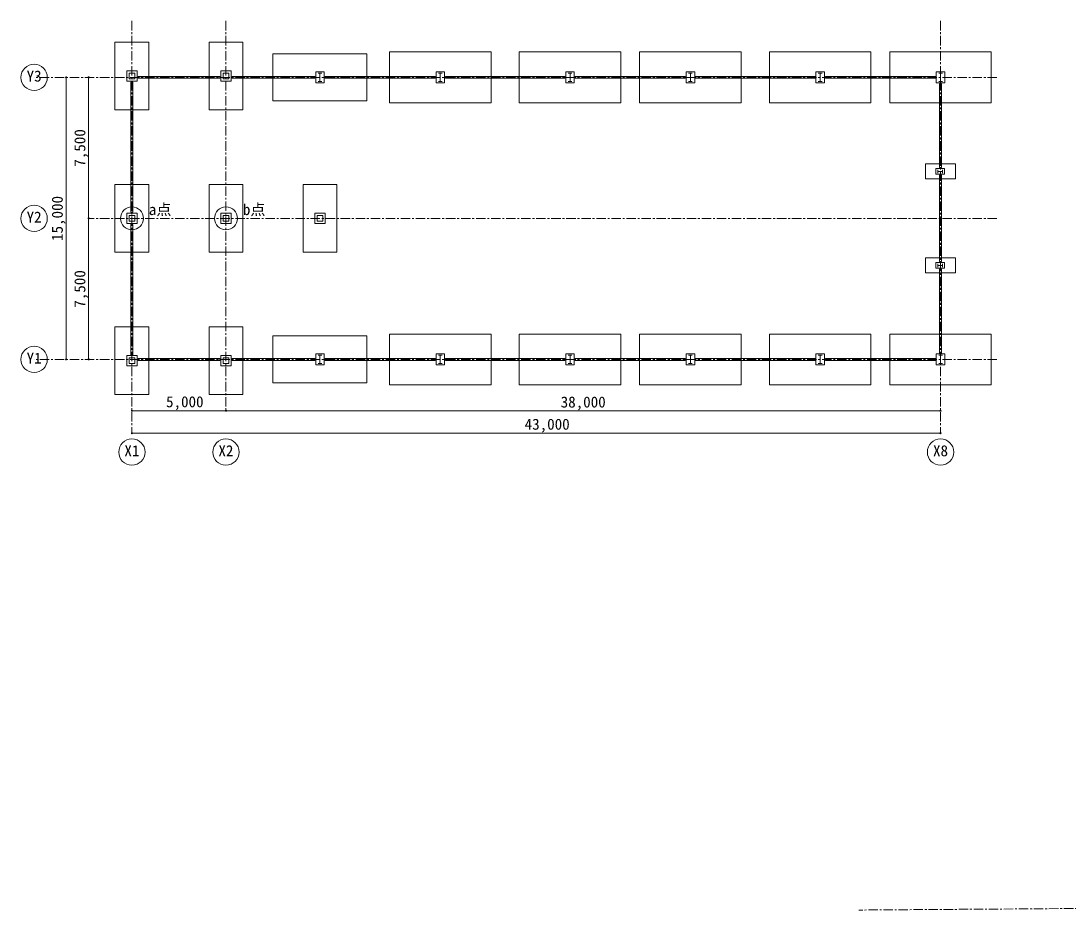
# Model space of a CAD drawing. Units: millimetres at full size, sheet at 1:100. Extents: x -86598 to 29917, y -21000 to 80716.
# Drawn here: x -86598 to -30865, y 9424 to 56710 of the extents above; entities that cross this region are included whole.
import ezdxf
from ezdxf.enums import TextEntityAlignment as Align

# ---------------------------------------------------------------- set-up
doc = ezdxf.new("R2010")
doc.units = ezdxf.units.MM
doc.header["$LTSCALE"] = 100
doc.linetypes.add('CHAIN1', pattern=[8, 5, -1, 1, -1])
for name, color, linetype, lineweight in [('0-0_境界線', 4, 'Continuous', 5), ('0-1_', 4, 'Continuous', 5), ('0-2_', 4, 'Continuous', 5), ('0-7_寸法', 7, 'Continuous', 5), ('0-E_補助線', 6, 'CHAIN1', 20), ('0-F_通り芯', 7, 'Continuous', 5)]:
    doc.layers.add(name, color=color, linetype=linetype, lineweight=lineweight)
doc.styles.add('ＭＳ ゴシック', font='')
doc.styles.get('ＭＳ ゴシック').set_extended_font_data('MS Gothic')

msp = doc.modelspace()

# ---------------------------------------------------------------- linework, layer by layer
at = {"layer": '0-0_境界線'}
for p, q in [((-80972.6, 54060), (-80972.6, 53510)), ((-80972.6, 54060), (-80422.6, 54060)), ((-80972.6, 53510), (-80422.6, 53510)), ((-80847.6, 53635), (-80847.6, 53935)), ((-80547.6, 53635), (-80847.6, 53635)), ((-80422.6, 54060), (-80422.6, 53510)), ((-75972.6, 54060), (-75972.6, 53510)), ((-75972.6, 54060), (-75422.6, 54060)), ((-75972.6, 53510), (-75422.6, 53510)), ((-75847.6, 53635), (-75847.6, 53935)), ((-75547.6, 53635), (-75847.6, 53635)), ((-75422.6, 54060), (-75422.6, 53510)), ((-70922.6, 54000), (-70922.6, 53420)), ((-70922.6, 54000), (-70472.6, 54000)), ((-70597.6, 53935), (-70797.6, 53935)), ((-70697.6, 53935), (-70697.6, 53485)), ((-70472.6, 54000), (-70472.6, 53420)), ((-64522.6, 54000), (-64522.6, 53420)), ((-64522.6, 54000), (-64072.6, 54000)), ((-64197.6, 53935), (-64397.6, 53935)), ((-64297.6, 53935), (-64297.6, 53485)), ((-64072.6, 54000), (-64072.6, 53420)), ((-57622.6, 54000), (-57622.6, 53420)), ((-57622.6, 54000), (-57172.6, 54000)), ((-57297.6, 53935), (-57497.6, 53935)), ((-57397.6, 53935), (-57397.6, 53485)), ((-57172.6, 54000), (-57172.6, 53420)), ((-51222.6, 54000), (-51222.6, 53420)), ((-51222.6, 54000), (-50772.6, 54000)), ((-50897.6, 53935), (-51097.6, 53935)), ((-50997.6, 53935), (-50997.6, 53485)), ((-50772.6, 54000), (-50772.6, 53420)), ((-44322.6, 54000), (-44322.6, 53420)), ((-44322.6, 54000), (-43872.6, 54000)), ((-43997.6, 53935), (-44197.6, 53935)), ((-44097.6, 53935), (-44097.6, 53485)), ((-43872.6, 54000), (-43872.6, 53420)), ((-37922.6, 54000), (-37922.6, 53420)), ((-37922.6, 54000), (-37472.6, 54000)), ((-37597.6, 53935), (-37797.6, 53935)), ((-37697.6, 53935), (-37697.6, 53485)), ((-37472.6, 54000), (-37472.6, 53420)), ((-70922.6, 53420), (-70472.6, 53420)), ((-70597.6, 53485), (-70797.6, 53485)), ((-64522.6, 53420), (-64072.6, 53420)), ((-64197.6, 53485), (-64397.6, 53485)), ((-57622.6, 53420), (-57172.6, 53420)), ((-57297.6, 53485), (-57497.6, 53485)), ((-51222.6, 53420), (-50772.6, 53420)), ((-50897.6, 53485), (-51097.6, 53485)), ((-44322.6, 53420), (-43872.6, 53420)), ((-43997.6, 53485), (-44197.6, 53485)), ((-37922.6, 53420), (-37472.6, 53420)), ((-37597.6, 53485), (-37797.6, 53485)), ((-37944.6, 48860), (-37944.6, 48560)), ((-37944.6, 48860), (-37494.6, 48860)), ((-37944.6, 48560), (-37494.6, 48560)), ((-37841.6, 48622.5), (-37841.6, 48797.5)), ((-37841.6, 48710), (-37597.6, 48710)), ((-37597.6, 48622.5), (-37597.6, 48797.5)), ((-37494.6, 48860), (-37494.6, 48560)), ((-80972.6, 46485), (-80972.6, 45935)), ((-80972.6, 46485), (-80422.6, 46485)), ((-80847.6, 46060), (-80847.6, 46360)), ((-80422.6, 46485), (-80422.6, 45935)), ((-75972.6, 46485), (-75972.6, 45935)), ((-75972.6, 46485), (-75422.6, 46485)), ((-75847.6, 46060), (-75847.6, 46360)), ((-75422.6, 46485), (-75422.6, 45935)), ((-70972.6, 46485), (-70972.6, 45935)), ((-70972.6, 46485), (-70422.6, 46485)), ((-70847.6, 46060), (-70847.6, 46360)), ((-70422.6, 46485), (-70422.6, 45935)), ((-80972.6, 45935), (-80422.6, 45935)), ((-80547.6, 46060), (-80847.6, 46060)), ((-75972.6, 45935), (-75422.6, 45935)), ((-75547.6, 46060), (-75847.6, 46060)), ((-70972.6, 45935), (-70422.6, 45935)), ((-70547.6, 46060), (-70847.6, 46060)), ((-37944.6, 43860), (-37944.6, 43560)), ((-37944.6, 43860), (-37494.6, 43860)), ((-37944.6, 43560), (-37494.6, 43560)), ((-37841.6, 43797.5), (-37841.6, 43622.5)), ((-37841.6, 43710), (-37597.6, 43710)), ((-37597.6, 43797.5), (-37597.6, 43622.5)), ((-37494.6, 43860), (-37494.6, 43560)), ((-80972.6, 38910), (-80972.6, 38360)), ((-80972.6, 38910), (-80422.6, 38910)), ((-80422.6, 38910), (-80422.6, 38360)), ((-75972.6, 38910), (-75972.6, 38360)), ((-75972.6, 38910), (-75422.6, 38910)), ((-75422.6, 38910), (-75422.6, 38360)), ((-70922.6, 39000), (-70922.6, 38420)), ((-70922.6, 39000), (-70472.6, 39000)), ((-70597.6, 38935), (-70797.6, 38935)), ((-70597.6, 38485), (-70797.6, 38485)), ((-70697.6, 38935), (-70697.6, 38485)), ((-70472.6, 39000), (-70472.6, 38420)), ((-64522.6, 39000), (-64522.6, 38420)), ((-64522.6, 39000), (-64072.6, 39000)), ((-64197.6, 38935), (-64397.6, 38935)), ((-64197.6, 38485), (-64397.6, 38485)), ((-64297.6, 38935), (-64297.6, 38485)), ((-64072.6, 39000), (-64072.6, 38420)), ((-57622.6, 39000), (-57622.6, 38420)), ((-57622.6, 39000), (-57172.6, 39000)), ((-57297.6, 38935), (-57497.6, 38935)), ((-57297.6, 38485), (-57497.6, 38485)), ((-57397.6, 38935), (-57397.6, 38485)), ((-57172.6, 39000), (-57172.6, 38420)), ((-51222.6, 39000), (-51222.6, 38420)), ((-51222.6, 39000), (-50772.6, 39000)), ((-50897.6, 38935), (-51097.6, 38935)), ((-50897.6, 38485), (-51097.6, 38485)), ((-50997.6, 38935), (-50997.6, 38485)), ((-50772.6, 39000), (-50772.6, 38420)), ((-44322.6, 39000), (-44322.6, 38420)), ((-44322.6, 39000), (-43872.6, 39000)), ((-43997.6, 38935), (-44197.6, 38935)), ((-43997.6, 38485), (-44197.6, 38485)), ((-44097.6, 38935), (-44097.6, 38485)), ((-43872.6, 39000), (-43872.6, 38420)), ((-37922.6, 39000), (-37922.6, 38420)), ((-37922.6, 39000), (-37472.6, 39000)), ((-37597.6, 38935), (-37797.6, 38935)), ((-37597.6, 38485), (-37797.6, 38485)), ((-37697.6, 38935), (-37697.6, 38485)), ((-37472.6, 39000), (-37472.6, 38420)), ((-80972.6, 38360), (-80422.6, 38360)), ((-75972.6, 38360), (-75422.6, 38360)), ((-70922.6, 38420), (-70472.6, 38420)), ((-64522.6, 38420), (-64072.6, 38420)), ((-57622.6, 38420), (-57172.6, 38420)), ((-51222.6, 38420), (-50772.6, 38420)), ((-44322.6, 38420), (-43872.6, 38420)), ((-37922.6, 38420), (-37472.6, 38420))]:
    msp.add_line(p, q, dxfattribs=at)
for points in [[(-80547.6, 53635), (-80547.6, 53935), (-80847.6, 53935)], [(-75547.6, 53635), (-75547.6, 53935), (-75847.6, 53935)], [(-80547.6, 46060), (-80547.6, 46360), (-80847.6, 46360)], [(-75547.6, 46060), (-75547.6, 46360), (-75847.6, 46360)], [(-70547.6, 46060), (-70547.6, 46360), (-70847.6, 46360)], [(-80547.6, 38485), (-80847.6, 38485), (-80847.6, 38785)], [(-80547.6, 38485), (-80547.6, 38785), (-80847.6, 38785)], [(-75547.6, 38485), (-75847.6, 38485), (-75847.6, 38785)], [(-75547.6, 38485), (-75547.6, 38785), (-75847.6, 38785)]]:
    msp.add_lwpolyline(points, dxfattribs=at)
at = {"layer": '0-1_'}
for p, q in [((-81597.6, 51985), (-81597.6, 55585)), ((-81597.6, 55585), (-79797.6, 55585)), ((-79797.6, 51985), (-79797.6, 55585)), ((-76597.6, 51985), (-76597.6, 55585)), ((-76597.6, 55585), (-74797.6, 55585)), ((-74797.6, 51985), (-74797.6, 55585)), ((-73197.6, 52460), (-73197.6, 54960)), ((-73197.6, 54960), (-68197.6, 54960)), ((-68197.6, 52460), (-68197.6, 54960)), ((-61597.6, 55060), (-61597.6, 52360)), ((-54697.6, 55060), (-54697.6, 52360)), ((-48297.6, 55060), (-48297.6, 52360)), ((-41397.6, 55060), (-41397.6, 52360)), ((-34997.6, 55060), (-34997.6, 52360)), ((-73197.6, 52460), (-68197.6, 52460)), ((-81597.6, 51985), (-79797.6, 51985)), ((-76597.6, 51985), (-74797.6, 51985)), ((-61597.6, 52360), (-66997.6, 52360)), ((-54697.6, 52360), (-60097.6, 52360)), ((-48297.6, 52360), (-53697.6, 52360)), ((-41397.6, 52360), (-46797.6, 52360)), ((-34997.6, 52360), (-40397.6, 52360)), ((-38497.6, 49110), (-38497.6, 48310)), ((-38497.6, 49110), (-36897.6, 49110)), ((-36897.6, 49110), (-36897.6, 48310)), ((-81597.6, 44410), (-81597.6, 48010)), ((-81597.6, 48010), (-79797.6, 48010)), ((-79797.6, 44410), (-79797.6, 48010)), ((-76597.6, 48010), (-74797.6, 48010)), ((-76597.6, 44410), (-76597.6, 48010)), ((-74797.6, 44410), (-74797.6, 48010)), ((-71597.6, 48010), (-69797.6, 48010)), ((-71597.6, 44410), (-71597.6, 48010)), ((-69797.6, 44410), (-69797.6, 48010)), ((-38497.6, 48310), (-36897.6, 48310)), ((-81597.6, 44410), (-79797.6, 44410)), ((-76597.6, 44410), (-74797.6, 44410)), ((-71597.6, 44410), (-69797.6, 44410)), ((-38497.6, 44110), (-36897.6, 44110)), ((-38497.6, 44110), (-38497.6, 43310)), ((-36897.6, 44110), (-36897.6, 43310)), ((-38497.6, 43310), (-36897.6, 43310)), ((-81597.6, 36835), (-81597.6, 40435)), ((-81597.6, 40435), (-79797.6, 40435)), ((-79797.6, 36835), (-79797.6, 40435)), ((-76597.6, 36835), (-76597.6, 40435)), ((-76597.6, 40435), (-74797.6, 40435)), ((-74797.6, 36835), (-74797.6, 40435)), ((-73197.6, 37460), (-73197.6, 39960)), ((-73197.6, 39960), (-68197.6, 39960)), ((-68197.6, 37460), (-68197.6, 39960)), ((-61597.6, 40060), (-61597.6, 37360)), ((-54697.6, 40060), (-54697.6, 37360)), ((-48297.6, 40060), (-48297.6, 37360)), ((-41397.6, 40060), (-41397.6, 37360)), ((-34997.6, 40060), (-34997.6, 37360)), ((-73197.6, 37460), (-68197.6, 37460)), ((-61597.6, 37360), (-66997.6, 37360)), ((-54697.6, 37360), (-60097.6, 37360)), ((-48297.6, 37360), (-53697.6, 37360)), ((-41397.6, 37360), (-46797.6, 37360)), ((-34997.6, 37360), (-40397.6, 37360)), ((-81597.6, 36835), (-79797.6, 36835)), ((-76597.6, 36835), (-74797.6, 36835))]:
    msp.add_line(p, q, dxfattribs=at)
for points in [[(-61597.6, 55060), (-66997.6, 55060), (-66997.6, 52360)], [(-54697.6, 55060), (-60097.6, 55060), (-60097.6, 52360)], [(-48297.6, 55060), (-53697.6, 55060), (-53697.6, 52360)], [(-41397.6, 55060), (-46797.6, 55060), (-46797.6, 52360)], [(-34997.6, 55060), (-40397.6, 55060), (-40397.6, 52360)], [(-61597.6, 40060), (-66997.6, 40060), (-66997.6, 37360)], [(-54697.6, 40060), (-60097.6, 40060), (-60097.6, 37360)], [(-48297.6, 40060), (-53697.6, 40060), (-53697.6, 37360)], [(-41397.6, 40060), (-46797.6, 40060), (-46797.6, 37360)], [(-34997.6, 40060), (-40397.6, 40060), (-40397.6, 37360)]]:
    msp.add_lwpolyline(points, dxfattribs=at)
at = {"layer": '0-2_'}
for p, q in [((-80372.6, 53660), (-76022.6, 53660)), ((-76022.6, 53660), (-76022.6, 53760)), ((-75372.6, 53660), (-70972.6, 53660)), ((-70972.6, 53660), (-70972.6, 53760)), ((-70422.6, 53660), (-64572.6, 53660)), ((-64572.6, 53660), (-64572.6, 53760)), ((-64022.6, 53660), (-64022.6, 53760)), ((-57672.6, 53760), (-64022.6, 53760)), ((-57672.6, 53660), (-64022.6, 53660)), ((-57672.6, 53660), (-57672.6, 53760)), ((-57122.6, 53660), (-51272.6, 53660)), ((-51272.6, 53660), (-51272.6, 53760)), ((-50722.6, 53660), (-50722.6, 53760)), ((-44372.6, 53760), (-50722.6, 53760)), ((-44372.6, 53660), (-50722.6, 53660)), ((-44372.6, 53660), (-44372.6, 53760)), ((-43822.6, 53660), (-37972.6, 53660)), ((-37972.6, 53660), (-37972.6, 53760)), ((-80747.6, 53460), (-80647.6, 53460)), ((-80747.6, 53460), (-80747.6, 46535)), ((-80647.6, 53460), (-80647.6, 46535)), ((-37647.6, 53370), (-37747.6, 53370)), ((-37747.6, 48910), (-37747.6, 53370)), ((-37647.6, 48910), (-37647.6, 53370)), ((-37747.6, 48910), (-37647.6, 48910)), ((-37647.6, 48510), (-37647.6, 43910)), ((-80647.6, 46535), (-80747.6, 46535)), ((-80747.6, 45885), (-80647.6, 45885)), ((-80747.6, 45885), (-80747.6, 38960)), ((-80647.6, 45885), (-80647.6, 38960)), ((-37747.6, 43910), (-37647.6, 43910)), ((-37647.6, 43510), (-37647.6, 39050)), ((-37747.6, 39050), (-37647.6, 39050)), ((-80647.6, 38960), (-80747.6, 38960)), ((-80372.6, 38660), (-76022.6, 38660)), ((-76022.6, 38660), (-76022.6, 38760)), ((-75372.6, 38660), (-70972.6, 38660)), ((-70972.6, 38660), (-70972.6, 38760)), ((-70422.6, 38660), (-64572.6, 38660)), ((-64572.6, 38660), (-64572.6, 38760)), ((-64022.6, 38660), (-64022.6, 38760)), ((-57672.6, 38760), (-64022.6, 38760)), ((-57672.6, 38660), (-64022.6, 38660)), ((-57672.6, 38660), (-57672.6, 38760)), ((-57122.6, 38660), (-51272.6, 38660)), ((-51272.6, 38660), (-51272.6, 38760)), ((-50722.6, 38660), (-50722.6, 38760)), ((-44372.6, 38760), (-50722.6, 38760)), ((-44372.6, 38660), (-50722.6, 38660)), ((-44372.6, 38660), (-44372.6, 38760)), ((-43822.6, 38660), (-37972.6, 38660)), ((-37972.6, 38660), (-37972.6, 38760))]:
    msp.add_line(p, q, dxfattribs=at)
for points in [[(-80372.6, 53660), (-80372.6, 53760), (-76022.6, 53760)], [(-75372.6, 53660), (-75372.6, 53760), (-70972.6, 53760)], [(-70422.6, 53660), (-70422.6, 53760), (-64572.6, 53760)], [(-57122.6, 53660), (-57122.6, 53760), (-51272.6, 53760)], [(-43822.6, 53660), (-43822.6, 53760), (-37972.6, 53760)], [(-37647.6, 48510), (-37747.6, 48510), (-37747.6, 43910)], [(-37647.6, 43510), (-37747.6, 43510), (-37747.6, 39050)], [(-80372.6, 38660), (-80372.6, 38760), (-76022.6, 38760)], [(-75372.6, 38660), (-75372.6, 38760), (-70972.6, 38760)], [(-70422.6, 38660), (-70422.6, 38760), (-64572.6, 38760)], [(-57122.6, 38660), (-57122.6, 38760), (-51272.6, 38760)], [(-43822.6, 38660), (-43822.6, 38760), (-37972.6, 38760)]]:
    msp.add_lwpolyline(points, dxfattribs=at)
at = {"layer": '0-7_寸法', "color": 4}
for p, q in [((-84197.6, 38710), (-84197.6, 53710)), ((-82997.6, 53710), (-82997.6, 46210)), ((-82997.6, 38710), (-82997.6, 46210)), ((-80697.6, 34782.3), (-37697.6, 34782.3))]:
    msp.add_line(p, q, dxfattribs=at)
msp.add_lwpolyline([(-80697.6, 35982.3), (-75697.6, 35982.3), (-37697.6, 35982.3)], dxfattribs=at)
for centre in [(-84197.6, 53710), (-82997.6, 53710), (-82997.6, 46210), (-84197.6, 38710), (-82997.6, 38710), (-80697.6, 35982.3), (-75697.6, 35982.3), (-37697.6, 35982.3), (-80697.6, 34782.3), (-37697.6, 34782.3)]:
    msp.add_circle(centre, 30, dxfattribs=at)
at = {"layer": '0-7_寸法', "lineweight": 9}
for centre in [(-80697.6, 46210), (-75697.6, 46210)]:
    msp.add_circle(centre, 609.6, dxfattribs=at)
at = {"layer": '0-E_補助線'}
msp.add_line((-29034, 9516.7), (-42042.9, 9423.8), dxfattribs=at)
at = {"layer": '0-F_通り芯', "color": 4, "linetype": 'CHAIN1'}
for p, q in [((-80697.6, 56710), (-80697.6, 34782.3)), ((-75697.6, 56710), (-75697.6, 35982.3)), ((-37697.6, 56710), (-37697.6, 34782.3)), ((-34697.6, 53710), (-85897.6, 53710)), ((-34697.6, 46210), (-82997.6, 46210)), ((-34697.6, 38710), (-85897.6, 38710))]:
    msp.add_line(p, q, dxfattribs=at)
at = {"layer": '0-F_通り芯', "color": 3, "lineweight": 13}
for centre in [(-85897.6, 53710), (-85897.6, 46210), (-85897.6, 38710), (-80697.6, 33782.3), (-75697.6, 33782.3), (-37697.6, 33782.3)]:
    msp.add_circle(centre, 700, dxfattribs=at)

# ---------------------------------------------------------------- texts
at = {"layer": '0-7_寸法', "style": 'ＭＳ ゴシック'}
for s, p in [('7,500', (-82997.6, 48960)), ('15,000', (-84197.6, 45009.7)), ('7,500', (-82997.6, 41460))]:
    msp.add_text(s, height=586.5, rotation=90, dxfattribs=at).set_placement(p, align=Align.BOTTOM_LEFT)
for s, p in [('a点', (-79797.6, 46210)), ('b点', (-74797.6, 46210)), ('5,000', (-78882.7, 35989)), ('38,000', (-57897.6, 35974.5)), ('43,000', (-59812.4, 34794.2))]:
    msp.add_text(s, height=586.5, dxfattribs=at).set_placement(p, align=Align.BOTTOM_LEFT)
at = {"layer": '0-F_通り芯', "style": 'ＭＳ ゴシック'}
for s, p in [('Y3', (-86297.6, 53310)), ('Y2', (-86297.6, 45810)), ('Y1', (-86297.6, 38310)), ('X1', (-81097.6, 33382.3)), ('X2', (-76097.6, 33382.3)), ('X8', (-38097.6, 33382.3))]:
    msp.add_text(s, height=586.5, dxfattribs=at).set_placement(p, align=Align.BOTTOM_LEFT)

doc.saveas('drawing.dxf')
